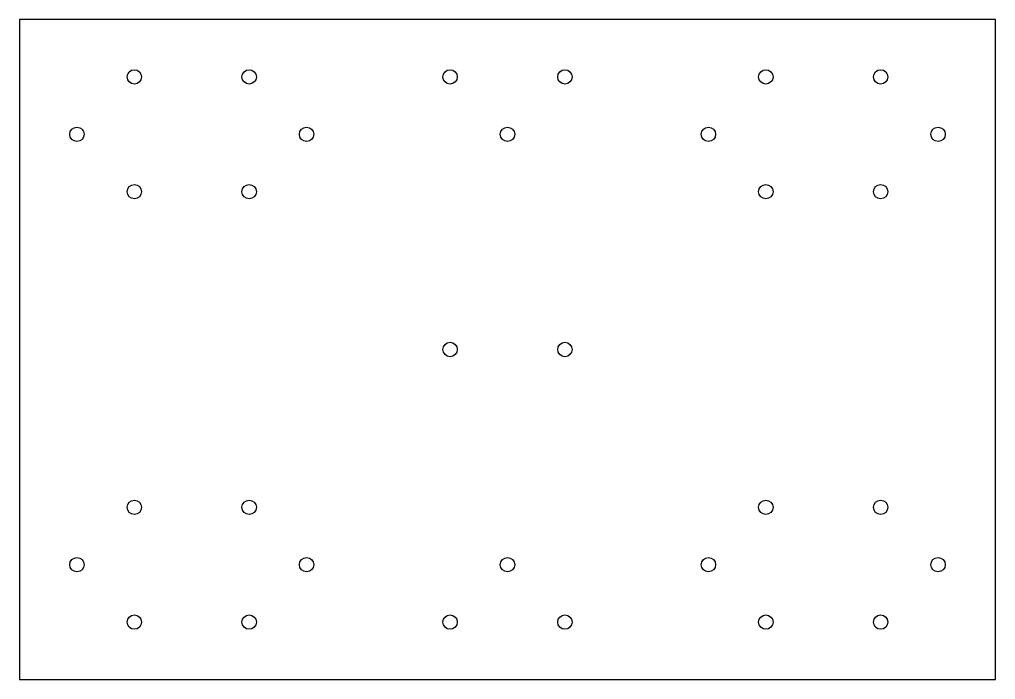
# Model space of a CAD drawing. Extents: x 0 to 340, y 0 to 230.
import ezdxf

# ---------------------------------------------------------------- set-up
doc = ezdxf.new("R2010")
doc.units = 0
doc.layers.get('0').update_dxf_attribs({"linetype": 'continuous'})

# ---------------------------------------------------------------- blocks, each defined once
blk = doc.blocks.new('SKETCH')
at = {"color": 7}
blk.add_lwpolyline([(0, 0), (340, 0), (340, 230), (0, 230)], close=True, dxfattribs=at)
for centre in [(40, 210), (80, 210), (150, 210), (190, 210), (260, 210), (300, 210), (20, 190), (100, 190), (170, 190), (240, 190), (320, 190), (40, 170), (80, 170), (260, 170), (300, 170), (150, 115), (190, 115), (40, 60), (80, 60), (260, 60), (300, 60), (20, 40), (100, 40), (170, 40), (240, 40), (320, 40), (40, 20), (80, 20), (150, 20), (190, 20), (260, 20), (300, 20)]:
    blk.add_circle(centre, 2.5, dxfattribs=at)

msp = doc.modelspace()

# ---------------------------------------------------------------- block references
at = {"color": 7}
msp.add_blockref('SKETCH', (0, 0), dxfattribs=at)

doc.saveas('drawing.dxf')
